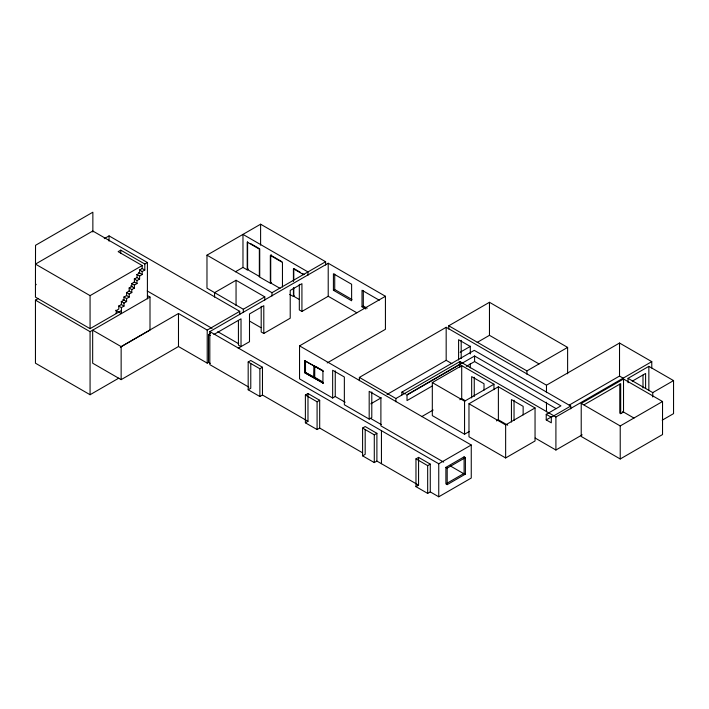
<?xml version="1.0" encoding="UTF-8"?>
<svg xmlns="http://www.w3.org/2000/svg" width="709" height="709" viewBox="0 0 709 709"><rect width="100%" height="100%" fill="white"/><g stroke="black" fill="none" stroke-linecap="round" stroke-linejoin="round"><path stroke-width="1.06" d="M104.267 238.649L109.053 235.884L239.722 311.331L239.722 314.628M147.41 298.87L147.41 262.534L144.804 264.032L120.752 250.144L118.146 251.651L142.208 265.538L142.208 268.543L139.602 270.04L139.602 273.045L137.005 274.543L137.005 277.547L134.409 279.054L134.409 282.049L131.803 283.556L131.803 286.56L129.206 288.058L129.206 291.062L126.601 292.56L126.601 295.564L124.004 297.062L124.004 300.067L121.407 301.573L121.407 304.569L118.802 306.075L118.802 309.08L116.205 310.577L116.205 313.582M118.802 378.136L90.07 394.727L35.45 363.194L35.45 300.137L38.251 298.524M147.41 262.534L92.79 231.001L35.45 264.103L90.07 295.635L142.208 265.538M139.434 269.943L142.208 271.547L144.804 270.04L144.804 264.032M136.828 274.445L139.602 276.049L142.208 274.543L142.208 271.547M134.231 278.947L137.005 280.551L139.602 279.054L139.602 276.049M131.626 283.449L134.409 285.053L137.005 283.556L137.005 280.551M129.029 287.96L131.803 289.556L134.409 288.058L134.409 285.053M126.432 292.462L129.206 294.067L131.803 292.56L131.803 289.556M123.827 296.965L126.601 298.569L129.206 297.062L129.206 294.067M121.23 301.467L124.004 303.071L126.601 301.573L126.601 298.569M243.311 312.563L243.311 309.257L206.975 288.2L206.975 255.169L260.602 224.204L325.617 261.736L325.617 265.042M118.625 305.969L121.407 307.573L124.004 306.075L124.004 303.071M92.861 232.02L92.861 212.204L35.53 245.305L35.45 283.6L36.097 284.726L35.45 284.353L35.45 297.133L90.07 328.666L121.407 310.577M35.45 300.137L90.07 331.67L150.007 297.062L150.007 330.093L120.379 347.197M235.397 271.786L242.974 267.417L247.211 269.863L248.513 269.11M280.046 288.368L270.723 282.988L270.723 255.213L271.37 254.832M210.254 363.371L208.517 362.37L207.214 363.123L178.482 346.533L121.142 379.643L92.666 363.203L92.666 330.172L121.142 346.612L178.482 313.502L207.214 330.093L239.722 311.331M264.785 300.155L264.785 296.858L236.053 280.268L214.57 292.666L214.57 297.071M270.723 282.988L271.37 282.607M243.311 309.257L264.785 296.858M206.975 255.169L271.981 292.702L325.617 261.736M248.868 387.167L209.82 364.63L209.82 331.599L328.214 263.243L385.43 296.273L385.43 329.304L327.212 362.911M208.517 362.37L208.517 334.595L210.387 333.522M213.923 334.48L241.025 318.837L241.025 346.612L238.419 345.106L238.419 320.539M293.801 287.765L293.801 296.309L294.457 295.937M333.416 290.265L351.62 300.776L351.62 284.256L333.416 273.754L333.416 290.265L334.719 289.511L351.956 299.473M238.215 348.225L249.497 341.72L249.497 313.945L263.801 305.685L263.801 333.46L261.196 331.963L261.196 306.323M263.801 333.46L290.22 318.208L290.22 290.433L301.928 283.671L301.928 311.446L299.322 309.948L299.322 284.309M301.928 311.446L328.214 296.273L356.822 312.784M262.472 395.028L259.875 396.526L248.177 389.773L248.177 361.998L250.773 360.5L262.472 367.253L262.472 395.028L307.981 421.297L307.981 393.522L305.384 395.028L305.384 422.803L317.083 429.557L319.688 428.059L362.343 452.688M379.271 300.226L362.015 290.265L362.015 306.775L363.318 306.031L367.156 308.238M248.177 361.998L259.875 368.751L262.472 367.253M345.159 402.225L335.251 396.508L332.654 398.015L299.544 378.89L299.544 345.868L385.43 296.273M248.177 389.773L250.773 388.275L250.773 363.699M304.719 360.713L323.18 371.064L304.719 360.713L304.719 372.721L323.18 383.082L304.719 372.721M305.242 372.42L314.211 377.294L305.242 372.42L305.499 360.863L305.499 372.269M313.954 377.445L314.211 365.888L314.211 377.596L314.734 377.294L322.568 381.823M305.384 395.028L317.083 401.781L319.688 400.284L319.688 428.059M359.374 380.706L359.374 377.41L446.174 327.292L546.479 385.2L619.524 343.032L651.775 361.643L651.775 368.015M448.779 329.091L448.779 325.786L489.467 302.291L567.617 347.41L567.617 373.829M305.384 422.803L307.981 421.297M370.816 403.829L381.309 397.767M387.034 394.461L446.174 360.323L451.908 363.628M460.132 352.267L470.546 346.249M477.166 342.429L489.467 335.322L539.026 363.93M401.941 394.878L401.941 392.095L474.259 350.343L570.736 406.044L570.736 408.827M359.374 377.41L395.906 398.502L459.893 361.555L555.909 416.989L651.775 361.643M406.7 394.904L459.99 364.142M570.736 406.044L551.301 417.264L551.301 422.821L546.231 419.896L546.231 414.34L560.934 405.858L474.587 356.007L407.019 395.028L407.019 400.576L432.508 385.856M469.305 431.497L464.555 434.227L432.313 415.616L432.313 382.585L461.71 365.614L493.96 384.225L493.96 389.728M332.654 398.015L332.654 370.24L344.352 376.993L344.352 404.768L369.185 419.108L371.791 417.601L371.791 391.962M466.327 366.34L474.587 361.563L556.131 408.641M376.896 461.089L374.29 462.587L362.591 455.834L362.591 428.059L365.188 426.552L376.896 433.314L376.896 461.089L418.567 485.151L418.567 457.376L415.97 458.874L415.97 486.649L427.669 493.402L430.274 491.904L438.747 496.796L471.255 478.034L471.255 445.004L299.544 345.868M362.591 428.059L374.29 434.812L376.896 433.314M421.695 416.644L433.155 410.024M362.591 455.834L365.188 454.327L365.188 429.76M459.813 399.734L461.71 398.644L465.334 400.727M432.313 382.585L464.555 401.205L493.96 384.225M468.977 403.758L498.383 386.777L535.047 407.95L535.047 440.98L505.641 457.952L468.977 436.779L468.977 403.758L505.641 424.921L535.047 407.95M448.779 325.786L526.92 370.904L567.617 347.41M496.486 420.907L498.383 419.808L507.715 425.196M415.97 458.874L427.669 465.627L430.274 464.129L430.274 491.904M209.82 331.599L438.747 463.766L471.255 445.004M445.89 467.373L464.103 456.853L465.405 457.606L465.405 474.117L447.193 484.637L445.89 483.884L445.89 467.373L447.193 468.117L465.405 457.606M415.97 486.649L418.567 485.151M569.247 405.087L619.524 376.062L623.317 378.252M546.231 419.896L551.744 416.715M581.22 403.43L623.521 379.005L662.534 401.524L662.534 434.555L620.224 458.98L581.22 436.46L581.22 403.43L620.224 425.949L662.534 401.524M628.041 382.754L628.041 378.349L648.85 366.34L673.55 380.6L673.55 413.631L662.206 420.18M446.856 483.334L464.103 473.373L465.405 474.117M584.048 404.795L620.694 383.64L620.694 413.666L619.79 413.143L619.79 384.189M632.251 381.176L645.598 373.466L645.598 388.426M628.041 378.349L652.75 392.609L673.55 380.6M535.171 438.047L555.909 450.02L582.204 434.839M620.694 413.666L623.521 412.035L623.521 379.005M622.617 411.512L633.988 418.08M362.015 306.775L365.853 308.991M250.401 243.479L259.733 248.868L259.733 276.643L247.601 269.633L247.601 241.858M270.723 255.213L281.916 261.674M300.332 272.309L293.801 268.534L293.801 280.285M302.202 273.382L304.064 274.463M546.231 414.34L551.301 417.264M303.674 274.684L293.411 268.764L293.411 281.579M293.801 296.309L299.402 299.544M289.759 294.43L293.411 296.539L293.411 287.987M401.941 392.095L405.326 394.044M249.462 321.035L260.956 327.673M316.471 366.899L318.217 367.9M319.954 368.902L322.568 370.417M142.03 268.436L144.804 270.04M138.503 272.407L142.208 274.543M314.211 377.596L322.923 382.63M136.828 277.449L139.602 279.054M134.231 281.952L137.005 283.556M370.488 418.354L381.291 424.594M147.206 290.947L212.062 328.391M217.787 331.688L238.765 343.803M443.666 462.108L380.893 425.861L380.893 398.086L369.185 391.333L369.185 419.108M450.33 465.946L464.59 474.188M130.704 285.922L134.409 288.058M147.41 295.564L150.007 297.062M208.517 334.595L210.254 335.596M307.981 393.522L319.688 400.284M418.567 457.376L430.274 464.129M129.029 290.956L131.803 292.56M126.432 295.467L129.206 297.062M122.905 299.428L126.601 301.573M121.23 304.471L124.004 306.075M115.673 310.276L121.407 313.582L121.407 307.573M652.75 392.609L652.75 397.013M648.85 366.34L648.85 390.562M642.992 375.176L642.992 387.991M620.224 425.949L620.224 458.98M619.524 343.032L619.524 376.062M555.909 416.989L555.909 450.02M546.479 385.2L546.479 392.635M546.479 402.233L546.479 411.832M526.92 370.904L526.92 374.21M523.145 414.88L523.145 406.337L511.446 399.575L511.446 422.015M514.043 400.213L514.043 420.508M505.641 424.921L505.641 457.952M498.383 386.777L498.383 419.808M489.467 302.291L489.467 335.322M484.017 390.145L484.017 383.737L471.662 376.612L471.662 397.971M474.587 356.007L474.587 361.563M474.259 377.241L474.259 396.473M470.297 353.951L470.297 346.471L458.59 339.717L458.59 360.012M470.297 363.566L470.297 367.838M464.555 401.205L464.555 434.227M464.103 456.853L464.103 473.373M461.71 365.614L461.71 398.644M461.196 340.347L461.196 358.506M459.893 361.555L459.893 367.271M447.193 468.117L447.193 484.637M446.174 327.292L446.174 360.323M438.747 463.766L438.747 496.796M427.669 465.627L427.669 493.402M395.906 398.502L395.906 401.799M381.442 430.682L381.442 463.713M374.29 434.812L374.29 462.587M363.318 290.61L363.318 306.031M335.251 370.869L335.251 396.508M334.719 274.099L334.719 289.511M328.214 263.243L328.214 296.273M322.923 371.215L322.923 383.232M317.083 401.781L317.083 429.557M314.734 365.888L314.734 377.294M307.981 275.225L307.981 271.919L242.974 234.387L242.974 267.417M304.976 360.562L304.976 372.571M282.457 287.003L282.457 262.436L270.333 255.435L270.333 283.21L259.343 276.864L259.343 249.089L247.211 242.088L247.211 269.863M271.981 292.702L271.981 296.007M260.602 224.204L260.602 245.128M259.875 368.751L259.875 396.526M236.053 280.268L236.053 305.588M207.214 330.093L207.214 363.123M178.482 313.502L178.482 346.533M121.142 346.612L121.142 379.643M120.752 250.144L120.752 253.148M109.053 235.884L109.053 241.14M90.07 295.635L90.07 328.666M90.07 331.67L90.07 394.727"/></g></svg>
